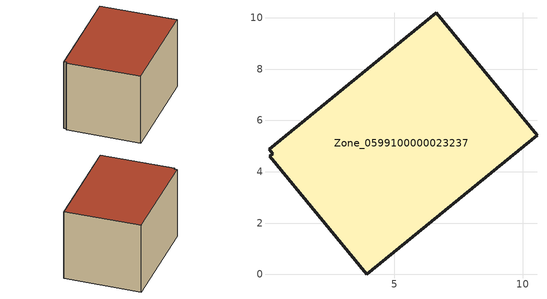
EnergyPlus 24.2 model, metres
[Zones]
Zone_0599100000023237
 floor ground (C_G): 0.12,4.88 6.63,10.2 10.56,5.42 3.93,0 0.14,4.6 0.26,4.7 z3.12
 wall outside (C_F): 10.56,5.42 6.63,10.2 0.12,4.88 0.26,4.7 0.14,4.6 3.93,0 10.56,5.42 z3.12:9.05
 roof outside (C_R): 6.63,10.2 0.12,4.88 0.26,4.7 0.14,4.6 3.93,0 10.56,5.42 z9.05
[BUILDING]
Pand.0599100000023237: North Axis=0; Terrain=City; Loads Convergence Tolerance Value=0.04; Temperature Convergence Tolerance Value=0.4; Solar Distribution=FullExterior; Maximum Number of Warmup Days=25; Minimum Number of Warmup Days=1
[Site:Location]
Rotterdam.The.Hague.AP_ZH_NLD Design_Conditions: Latitude=51.96; Longitude=4.45; Time Zone=1; Elevation=-4.5
[SITE:GROUNDTEMPERATURE:BUILDINGSURFACE]
18, 18, 18, 18, 18, 18, 18, 18, 18, 18, 18, 18
[MATERIAL] Thermal Absorptance=0.9; Solar Absorptance=0.7; Visible Absorptance=0.7
Name | Roughness | Thickness | Conductivity | Density | Specific Heat
G.TI.1946-1964 | MediumSmooth | 0.15 | 1 | 540 | 1210
F.TI.1946-1964 | Rough | 0.3 | 0.857143 | 1920 | 840
R.TI.1946-1964 | MediumRough | 0.2 | 0.277778 | 1500 | 1000
[CONSTRUCTION]
C_G: G.TI.1946-1964
C_F: F.TI.1946-1964
C_R: R.TI.1946-1964
[ZONE]
Zone_0599100000023237: Type=1; Multiplier=1; Ceiling Height=Autocalculate; Volume=Autocalculate; Floor Area=autocalculate; Part of Total Floor Area=Yes
[ZONEINFILTRATION:DESIGNFLOWRATE]
Infil_Zone_0599100000023237: Zone or ZoneList or Space or SpaceList=Zone_0599100000023237; Schedule=AlwaysOn; Design Flow Rate Calculation Method=Flow/Area; Flow Rate per Floor Area=0.003; Constant Term Coefficient=1; Temperature Term Coefficient=0; Velocity Term Coefficient=0; Velocity Squared Term Coefficient=0
[HVACTEMPLATE:ZONE:IDEALLOADSAIRSYSTEM]
Zone_0599100000023237: Maximum Heating Supply Air Temperature=50; Minimum Cooling Supply Air Temperature=13; Maximum Heating Supply Air Humidity Ratio=0.0156; Minimum Cooling Supply Air Humidity Ratio=0.0077; Heating Limit=NoLimit; Cooling Limit=NoLimit; Dehumidification Control Type=ConstantSensibleHeatRatio; Cooling Sensible Heat Ratio=0.7; Dehumidification Setpoint=60; Humidification Control Type=None; Humidification Setpoint=30; Outdoor Air Method=None; Outdoor Air Flow Rate per Person=0.00944; Outdoor Air Flow Rate per Zone Floor Area=0; Outdoor Air Flow Rate per Zone=0; Demand Controlled Ventilation Type=None; Outdoor Air Economizer Type=NoEconomizer; Heat Recovery Type=None; Sensible Heat Recovery Effectiveness=0.7; Latent Heat Recovery Effectiveness=0.65
[ZONECONTROL:THERMOSTAT]
ThermostatControl_Zone_0599100000023237: Zone or ZoneList=Zone_0599100000023237; Control Type Schedule=DualSetpointControlType; Control 1=Thermostat_Zone_0599100000023237; Temperature Difference Between Cutout And Setpoint=0
[THERMOSTATSETPOINT:DUALSETPOINT]
Thermostat_Zone_0599100000023237: Heating Setpoint Temperature Schedule=HeatingSetpoint_Zone_0599100000023237; Cooling Setpoint Temperature Schedule=CoolingSetpoint_Zone_0599100000023237
[SCHEDULE:COMPACT]
HeatingSetpoint_Zone_0599100000023237: Through: 12/31, For: AllDays, Until: 24:00, 21
CoolingSetpoint_Zone_0599100000023237: Through: 12/31, For: AllDays, Until: 24:00, 24
DualSetpointControlType: Through: 12/31, For: AllDays, Until: 24:00, 4
AlwaysOn: Through: 12/31, For: AllDays, Until: 24:00, 1
